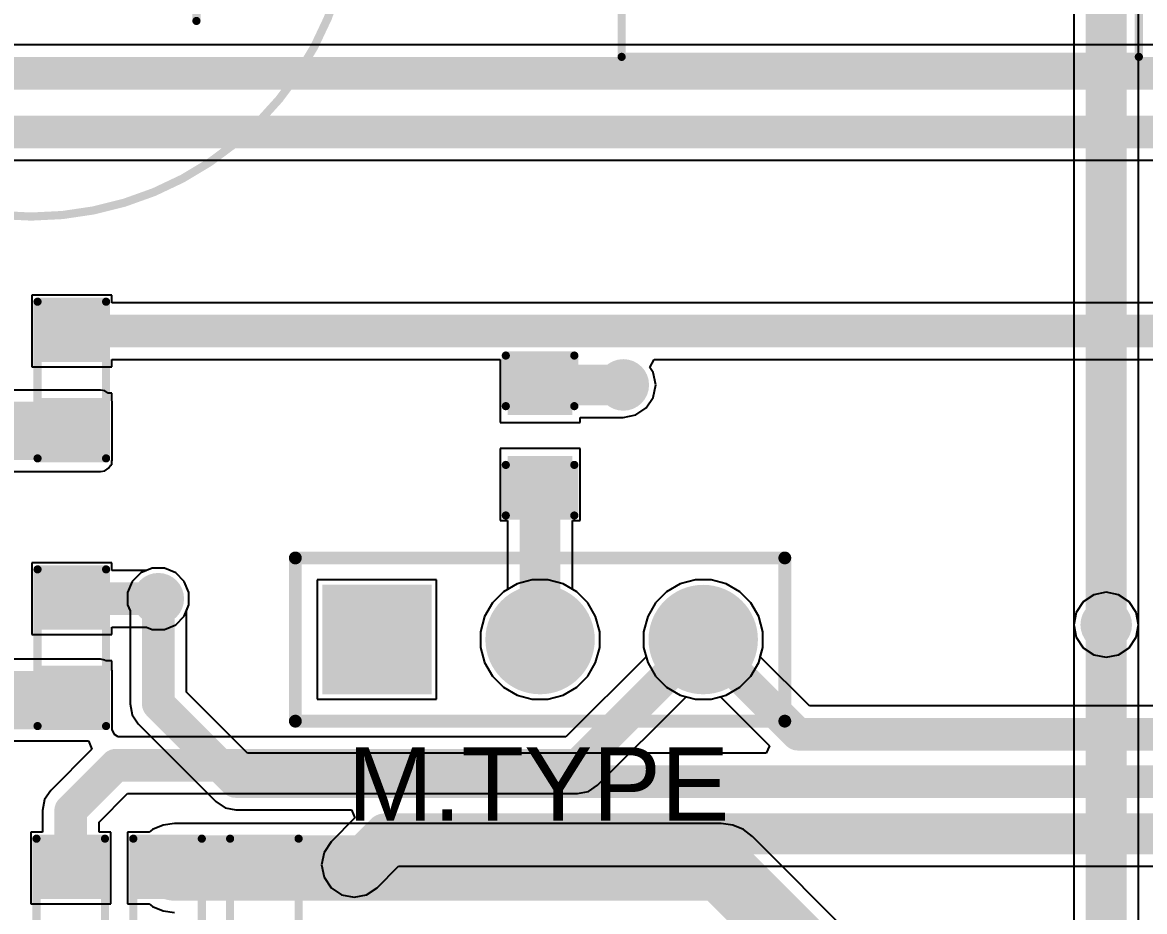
# Model space of a CAD drawing. Header units: millimetres. Extents: x -0.16 to 4.85, y -0.01 to 3.83.
# Drawn here: x 2.416 to 3.103, y 2.021 to 2.566 of the extents above; entities that cross this region are included whole.
import ezdxf

# ---------------------------------------------------------------- set-up
doc = ezdxf.new("R2010")
doc.units = ezdxf.units.MM
doc.header["$MEASUREMENT"] = 0
for name, color, linetype in [('BottomLayer', 5, 'Continuous'), ('BottomSolder', 6, 'Continuous'), ('MultiLayer', 9, 'Continuous'), ('PadHoleLayer', 156, 'Continuous'), ('TopLayer', 1, 'Continuous'), ('TopOverlay', 2, 'Continuous'), ('TopPaste', 8, 'Continuous'), ('TopSolder', 216, 'Continuous'), ('ViaHoleLayer', 16, 'Continuous')]:
    doc.layers.add(name, color=color, linetype=linetype)
doc.styles.add('Arial', font='', dxfattribs={"height": 0.2})
doc.styles.get('Arial').set_extended_font_data('Arial')

# ---------------------------------------------------------------- blocks, each defined once
blk = doc.blocks.new('GR1V471M1013_19')
at = {"layer": 'BottomLayer'}
h = blk.add_hatch(color=5, dxfattribs=at)
edge = h.paths.add_edge_path()
edge.add_arc((-0.09843, 0), 0.03937, 0, 360)
h = blk.add_hatch(color=5, dxfattribs=at)
edge = h.paths.add_edge_path()
edge.add_arc((0.09843, 0), 0.03937, 0, 360)
at = {"layer": 'BottomSolder'}
h = blk.add_hatch(color=6, dxfattribs=at)
edge = h.paths.add_edge_path()
edge.add_arc((-0.09843, 0), 0.04337, 0, 360)
h = blk.add_hatch(color=6, dxfattribs=at)
edge = h.paths.add_edge_path()
edge.add_arc((0.09843, 0), 0.04337, 0, 360)
at = {"layer": 'MultiLayer'}
h = blk.add_hatch(color=9, dxfattribs=at)
edge = h.paths.add_edge_path()
edge.add_arc((-0.09843, 0), 0.03937, 0, 360)
h = blk.add_hatch(color=9, dxfattribs=at)
edge = h.paths.add_edge_path()
edge.add_arc((0.09843, 0), 0.03937, 0, 360)
at = {"layer": 'PadHoleLayer'}
h = blk.add_hatch(color=156, dxfattribs=at)
edge = h.paths.add_edge_path()
edge.add_arc((-0.09843, 0), 0.01969, 0, 360)
h = blk.add_hatch(color=156, dxfattribs=at)
edge = h.paths.add_edge_path()
edge.add_arc((0.09843, 0), 0.01969, 0, 360)
at = {"layer": 'TopLayer'}
h = blk.add_hatch(color=1, dxfattribs=at)
edge = h.paths.add_edge_path()
edge.add_arc((-0.09843, 0), 0.03937, 0, 360)
h = blk.add_hatch(color=1, dxfattribs=at)
edge = h.paths.add_edge_path()
edge.add_arc((0.09843, 0), 0.03937, 0, 360)
at = {"layer": 'TopSolder'}
h = blk.add_hatch(color=216, dxfattribs=at)
edge = h.paths.add_edge_path()
edge.add_arc((-0.09843, 0), 0.04337, 0, 360)
h = blk.add_hatch(color=216, dxfattribs=at)
edge = h.paths.add_edge_path()
edge.add_arc((0.09843, 0), 0.04337, 0, 360)
at = {"layer": 'TopOverlay'}
for points, const_width in [([(0.19685, 0, 1), (-0.19685, 0, 1)], 0.005), ([(-0.10263, 0.07699, 1), (-0.10013, 0.07699, 1)], 0.0025), ([(-0.11663, 0.06299, 1), (-0.11413, 0.06299, 1)], 0.0025), ([(-0.08863, 0.06299, 1), (-0.08613, 0.06299, 1)], 0.0025), ([(-0.10263, 0.04899, 1), (-0.10013, 0.04899, 1)], 0.0025), ([(-0.1981, 0, 1), (-0.1956, 0, 1)], 0.0025), ([(0.1956, 0, 1), (0.1981, 0, 1)], 0.0025)]:
    blk.add_lwpolyline(points, format="xyb", close=True, dxfattribs=dict(at, const_width=const_width))
at = {"layer": 'TopOverlay', "const_width": 0.005}
for points in [[(-0.10138, 0.07699), (-0.10138, 0.04899)], [(-0.08738, 0.06299), (-0.11538, 0.06299)]]:
    blk.add_lwpolyline(points, dxfattribs=at)
blk = doc.blocks.new('RES_0603_56')
at = {"layer": 'TopLayer'}
for points in [[(-0.015, 0.0175), (-0.015, -0.0175), (-0.045, -0.0175), (-0.045, 0.0175)], [(0.045, 0.0175), (0.045, -0.0175), (0.015, -0.0175), (0.015, 0.0175)]]:
    blk.add_hatch(color=1, dxfattribs=at).paths.add_polyline_path(points)
at = {"layer": 'TopPaste'}
for points in [[(-0.015, 0.0175), (-0.015, -0.0175), (-0.045, -0.0175), (-0.045, 0.0175)], [(0.045, 0.0175), (0.045, -0.0175), (0.015, -0.0175), (0.015, 0.0175)]]:
    blk.add_hatch(color=8, dxfattribs=at).paths.add_polyline_path(points)
at = {"layer": 'TopSolder'}
for points in [[(-0.011, 0.0215), (-0.011, -0.0215), (-0.049, -0.0215), (-0.049, 0.0215)], [(0.049, 0.0215), (0.049, -0.0215), (0.011, -0.0215), (0.011, 0.0215)]]:
    blk.add_hatch(color=216, dxfattribs=at).paths.add_polyline_path(points)
at = {"layer": 'TopOverlay', "const_width": 0.005}
for points in [[(-0.048, 0.021), (-0.048, -0.021)], [(-0.048, 0.021), (0.048, 0.021)], [(0.048, 0.021), (0.048, -0.021)], [(-0.048, -0.021), (0.048, -0.021)]]:
    blk.add_lwpolyline(points, dxfattribs=at)
at = {"layer": 'TopOverlay', "const_width": 0.0025}
for points in [[(-0.04925, 0.021, 1), (-0.04675, 0.021, 1)], [(-0.04925, 0.021, 1), (-0.04675, 0.021, 1)], [(0.04675, 0.021, 1), (0.04925, 0.021, 1)], [(0.04675, 0.021, 1), (0.04925, 0.021, 1)], [(-0.04925, -0.021, 1), (-0.04675, -0.021, 1)], [(-0.04925, -0.021, 1), (-0.04675, -0.021, 1)], [(0.04675, -0.021, 1), (0.04925, -0.021, 1)], [(0.04675, -0.021, 1), (0.04925, -0.021, 1)]]:
    blk.add_lwpolyline(points, format="xyb", close=True, dxfattribs=at)
blk = doc.blocks.new('RES_0603_57')
at = {"layer": 'TopLayer'}
for points in [[(-0.015, 0.0175), (-0.015, -0.0175), (-0.045, -0.0175), (-0.045, 0.0175)], [(0.045, 0.0175), (0.045, -0.0175), (0.015, -0.0175), (0.015, 0.0175)]]:
    blk.add_hatch(color=1, dxfattribs=at).paths.add_polyline_path(points)
at = {"layer": 'TopPaste'}
for points in [[(-0.015, 0.0175), (-0.015, -0.0175), (-0.045, -0.0175), (-0.045, 0.0175)], [(0.045, 0.0175), (0.045, -0.0175), (0.015, -0.0175), (0.015, 0.0175)]]:
    blk.add_hatch(color=8, dxfattribs=at).paths.add_polyline_path(points)
at = {"layer": 'TopSolder'}
for points in [[(-0.011, 0.0215), (-0.011, -0.0215), (-0.049, -0.0215), (-0.049, 0.0215)], [(0.049, 0.0215), (0.049, -0.0215), (0.011, -0.0215), (0.011, 0.0215)]]:
    blk.add_hatch(color=216, dxfattribs=at).paths.add_polyline_path(points)
at = {"layer": 'TopOverlay', "const_width": 0.005}
for points in [[(-0.048, 0.021), (-0.048, -0.021)], [(-0.048, 0.021), (0.048, 0.021)], [(0.048, 0.021), (0.048, -0.021)], [(-0.048, -0.021), (0.048, -0.021)]]:
    blk.add_lwpolyline(points, dxfattribs=at)
at = {"layer": 'TopOverlay', "const_width": 0.0025}
for points in [[(-0.04925, 0.021, 1), (-0.04675, 0.021, 1)], [(-0.04925, 0.021, 1), (-0.04675, 0.021, 1)], [(0.04675, 0.021, 1), (0.04925, 0.021, 1)], [(0.04675, 0.021, 1), (0.04925, 0.021, 1)], [(-0.04925, -0.021, 1), (-0.04675, -0.021, 1)], [(-0.04925, -0.021, 1), (-0.04675, -0.021, 1)], [(0.04675, -0.021, 1), (0.04925, -0.021, 1)], [(0.04675, -0.021, 1), (0.04925, -0.021, 1)]]:
    blk.add_lwpolyline(points, format="xyb", close=True, dxfattribs=at)
blk = doc.blocks.new('RES_0603_58')
at = {"layer": 'TopLayer'}
for points in [[(-0.015, 0.0175), (-0.015, -0.0175), (-0.045, -0.0175), (-0.045, 0.0175)], [(0.045, 0.0175), (0.045, -0.0175), (0.015, -0.0175), (0.015, 0.0175)]]:
    blk.add_hatch(color=1, dxfattribs=at).paths.add_polyline_path(points)
at = {"layer": 'TopPaste'}
for points in [[(-0.015, 0.0175), (-0.015, -0.0175), (-0.045, -0.0175), (-0.045, 0.0175)], [(0.045, 0.0175), (0.045, -0.0175), (0.015, -0.0175), (0.015, 0.0175)]]:
    blk.add_hatch(color=8, dxfattribs=at).paths.add_polyline_path(points)
at = {"layer": 'TopSolder'}
for points in [[(-0.011, 0.0215), (-0.011, -0.0215), (-0.049, -0.0215), (-0.049, 0.0215)], [(0.049, 0.0215), (0.049, -0.0215), (0.011, -0.0215), (0.011, 0.0215)]]:
    blk.add_hatch(color=216, dxfattribs=at).paths.add_polyline_path(points)
at = {"layer": 'TopOverlay', "const_width": 0.005}
for points in [[(-0.048, 0.021), (-0.048, -0.021)], [(-0.048, 0.021), (0.048, 0.021)], [(0.048, 0.021), (0.048, -0.021)], [(-0.048, -0.021), (0.048, -0.021)]]:
    blk.add_lwpolyline(points, dxfattribs=at)
at = {"layer": 'TopOverlay', "const_width": 0.0025}
for points in [[(-0.04925, 0.021, 1), (-0.04675, 0.021, 1)], [(-0.04925, 0.021, 1), (-0.04675, 0.021, 1)], [(0.04675, 0.021, 1), (0.04925, 0.021, 1)], [(0.04675, 0.021, 1), (0.04925, 0.021, 1)], [(-0.04925, -0.021, 1), (-0.04675, -0.021, 1)], [(-0.04925, -0.021, 1), (-0.04675, -0.021, 1)], [(0.04675, -0.021, 1), (0.04925, -0.021, 1)], [(0.04675, -0.021, 1), (0.04925, -0.021, 1)]]:
    blk.add_lwpolyline(points, format="xyb", close=True, dxfattribs=at)
blk = doc.blocks.new('RES_0603_62')
at = {"layer": 'TopLayer'}
for points in [[(-0.015, 0.0175), (-0.015, -0.0175), (-0.045, -0.0175), (-0.045, 0.0175)], [(0.045, 0.0175), (0.045, -0.0175), (0.015, -0.0175), (0.015, 0.0175)]]:
    blk.add_hatch(color=1, dxfattribs=at).paths.add_polyline_path(points)
at = {"layer": 'TopPaste'}
for points in [[(-0.015, 0.0175), (-0.015, -0.0175), (-0.045, -0.0175), (-0.045, 0.0175)], [(0.045, 0.0175), (0.045, -0.0175), (0.015, -0.0175), (0.015, 0.0175)]]:
    blk.add_hatch(color=8, dxfattribs=at).paths.add_polyline_path(points)
at = {"layer": 'TopSolder'}
for points in [[(-0.011, 0.0215), (-0.011, -0.0215), (-0.049, -0.0215), (-0.049, 0.0215)], [(0.049, 0.0215), (0.049, -0.0215), (0.011, -0.0215), (0.011, 0.0215)]]:
    blk.add_hatch(color=216, dxfattribs=at).paths.add_polyline_path(points)
at = {"layer": 'TopOverlay', "const_width": 0.005}
for points in [[(-0.048, 0.021), (-0.048, -0.021)], [(-0.048, 0.021), (0.048, 0.021)], [(0.048, 0.021), (0.048, -0.021)], [(-0.048, -0.021), (0.048, -0.021)]]:
    blk.add_lwpolyline(points, dxfattribs=at)
at = {"layer": 'TopOverlay', "const_width": 0.0025}
for points in [[(-0.04925, 0.021, 1), (-0.04675, 0.021, 1)], [(-0.04925, 0.021, 1), (-0.04675, 0.021, 1)], [(0.04675, 0.021, 1), (0.04925, 0.021, 1)], [(0.04675, 0.021, 1), (0.04925, 0.021, 1)], [(-0.04925, -0.021, 1), (-0.04675, -0.021, 1)], [(-0.04925, -0.021, 1), (-0.04675, -0.021, 1)], [(0.04675, -0.021, 1), (0.04925, -0.021, 1)], [(0.04675, -0.021, 1), (0.04925, -0.021, 1)]]:
    blk.add_lwpolyline(points, format="xyb", close=True, dxfattribs=at)
blk = doc.blocks.new('RES_0603_66')
at = {"layer": 'TopLayer'}
for points in [[(-0.015, 0.0175), (-0.015, -0.0175), (-0.045, -0.0175), (-0.045, 0.0175)], [(0.045, 0.0175), (0.045, -0.0175), (0.015, -0.0175), (0.015, 0.0175)]]:
    blk.add_hatch(color=1, dxfattribs=at).paths.add_polyline_path(points)
at = {"layer": 'TopPaste'}
for points in [[(-0.015, 0.0175), (-0.015, -0.0175), (-0.045, -0.0175), (-0.045, 0.0175)], [(0.045, 0.0175), (0.045, -0.0175), (0.015, -0.0175), (0.015, 0.0175)]]:
    blk.add_hatch(color=8, dxfattribs=at).paths.add_polyline_path(points)
at = {"layer": 'TopSolder'}
for points in [[(-0.011, 0.0215), (-0.011, -0.0215), (-0.049, -0.0215), (-0.049, 0.0215)], [(0.049, 0.0215), (0.049, -0.0215), (0.011, -0.0215), (0.011, 0.0215)]]:
    blk.add_hatch(color=216, dxfattribs=at).paths.add_polyline_path(points)
at = {"layer": 'TopOverlay', "const_width": 0.005}
for points in [[(-0.048, 0.021), (-0.048, -0.021)], [(-0.048, 0.021), (0.048, 0.021)], [(0.048, 0.021), (0.048, -0.021)], [(-0.048, -0.021), (0.048, -0.021)]]:
    blk.add_lwpolyline(points, dxfattribs=at)
at = {"layer": 'TopOverlay', "const_width": 0.0025}
for points in [[(-0.04925, 0.021, 1), (-0.04675, 0.021, 1)], [(-0.04925, 0.021, 1), (-0.04675, 0.021, 1)], [(0.04675, 0.021, 1), (0.04925, 0.021, 1)], [(0.04675, 0.021, 1), (0.04925, 0.021, 1)], [(-0.04925, -0.021, 1), (-0.04675, -0.021, 1)], [(-0.04925, -0.021, 1), (-0.04675, -0.021, 1)], [(0.04675, -0.021, 1), (0.04925, -0.021, 1)], [(0.04675, -0.021, 1), (0.04925, -0.021, 1)]]:
    blk.add_lwpolyline(points, format="xyb", close=True, dxfattribs=at)
blk = doc.blocks.new('HDR1X3__93')
at = {"layer": 'BottomLayer'}
blk.add_hatch(color=5, dxfattribs=at).paths.add_polyline_path([(-0.02953, 0.02953), (0.02953, 0.02953), (0.02953, -0.02953), (-0.02953, -0.02953)])
h = blk.add_hatch(color=5, dxfattribs=at)
edge = h.paths.add_edge_path()
edge.add_arc((0.1, 0), 0.02953, 0, 360)
h = blk.add_hatch(color=5, dxfattribs=at)
edge = h.paths.add_edge_path()
edge.add_arc((0.2, 0), 0.02953, 0, 360)
at = {"layer": 'BottomSolder'}
blk.add_hatch(color=6, dxfattribs=at).paths.add_polyline_path([(-0.03353, 0.03353), (0.03353, 0.03353), (0.03353, -0.03353), (-0.03353, -0.03353)])
h = blk.add_hatch(color=6, dxfattribs=at)
edge = h.paths.add_edge_path()
edge.add_arc((0.1, 0), 0.03353, 0, 360)
h = blk.add_hatch(color=6, dxfattribs=at)
edge = h.paths.add_edge_path()
edge.add_arc((0.2, 0), 0.03353, 0, 360)
at = {"layer": 'MultiLayer'}
blk.add_hatch(color=9, dxfattribs=at).paths.add_polyline_path([(-0.02953, 0.02953), (0.02953, 0.02953), (0.02953, -0.02953), (-0.02953, -0.02953)])
h = blk.add_hatch(color=9, dxfattribs=at)
edge = h.paths.add_edge_path()
edge.add_arc((0.1, 0), 0.02953, 0, 360)
h = blk.add_hatch(color=9, dxfattribs=at)
edge = h.paths.add_edge_path()
edge.add_arc((0.2, 0), 0.02953, 0, 360)
at = {"layer": 'PadHoleLayer'}
h = blk.add_hatch(color=156, dxfattribs=at)
edge = h.paths.add_edge_path()
edge.add_arc((0, 0), 0.01772, 0, 360)
h = blk.add_hatch(color=156, dxfattribs=at)
edge = h.paths.add_edge_path()
edge.add_arc((0.1, 0), 0.01772, 0, 360)
h = blk.add_hatch(color=156, dxfattribs=at)
edge = h.paths.add_edge_path()
edge.add_arc((0.2, 0), 0.01772, 0, 360)
at = {"layer": 'TopLayer'}
blk.add_hatch(color=1, dxfattribs=at).paths.add_polyline_path([(-0.02953, 0.02953), (0.02953, 0.02953), (0.02953, -0.02953), (-0.02953, -0.02953)])
h = blk.add_hatch(color=1, dxfattribs=at)
edge = h.paths.add_edge_path()
edge.add_arc((0.1, 0), 0.02953, 0, 360)
h = blk.add_hatch(color=1, dxfattribs=at)
edge = h.paths.add_edge_path()
edge.add_arc((0.2, 0), 0.02953, 0, 360)
at = {"layer": 'TopSolder'}
blk.add_hatch(color=216, dxfattribs=at).paths.add_polyline_path([(-0.03353, 0.03353), (0.03353, 0.03353), (0.03353, -0.03353), (-0.03353, -0.03353)])
h = blk.add_hatch(color=216, dxfattribs=at)
edge = h.paths.add_edge_path()
edge.add_arc((0.1, 0), 0.03353, 0, 360)
h = blk.add_hatch(color=216, dxfattribs=at)
edge = h.paths.add_edge_path()
edge.add_arc((0.2, 0), 0.03353, 0, 360)
at = {"layer": 'TopOverlay', "const_width": 0.00787}
for points in [[(-0.05, -0.05), (-0.05, 0.05)], [(-0.05, 0.05), (0.25, 0.05)], [(0.25, -0.05), (0.25, 0.05)], [(-0.05, -0.05), (0.25, -0.05)]]:
    blk.add_lwpolyline(points, dxfattribs=at)
at = {"layer": 'TopOverlay', "const_width": 0.00394}
for points in [[(-0.05197, 0.05, 1), (-0.04803, 0.05, 1)], [(-0.05197, 0.05, 1), (-0.04803, 0.05, 1)], [(0.24803, 0.05, 1), (0.25197, 0.05, 1)], [(0.24803, 0.05, 1), (0.25197, 0.05, 1)], [(-0.05197, -0.05, 1), (-0.04803, -0.05, 1)], [(-0.05197, -0.05, 1), (-0.04803, -0.05, 1)], [(0.24803, -0.05, 1), (0.25197, -0.05, 1)], [(0.24803, -0.05, 1), (0.25197, -0.05, 1)]]:
    blk.add_lwpolyline(points, format="xyb", close=True, dxfattribs=at)
blk = doc.blocks.new('CAP_0603_127')
at = {"layer": 'TopLayer'}
for points in [[(-0.015, 0.0175), (-0.015, -0.0175), (-0.045, -0.0175), (-0.045, 0.0175)], [(0.045, 0.0175), (0.045, -0.0175), (0.015, -0.0175), (0.015, 0.0175)]]:
    blk.add_hatch(color=1, dxfattribs=at).paths.add_polyline_path(points)
at = {"layer": 'TopPaste'}
for points in [[(-0.015, 0.0175), (-0.015, -0.0175), (-0.045, -0.0175), (-0.045, 0.0175)], [(0.045, 0.0175), (0.045, -0.0175), (0.015, -0.0175), (0.015, 0.0175)]]:
    blk.add_hatch(color=8, dxfattribs=at).paths.add_polyline_path(points)
at = {"layer": 'TopSolder'}
for points in [[(-0.01264, 0.01986), (-0.01264, -0.01986), (-0.04736, -0.01986), (-0.04736, 0.01986)], [(0.04736, 0.01986), (0.04736, -0.01986), (0.01264, -0.01986), (0.01264, 0.01986)]]:
    blk.add_hatch(color=216, dxfattribs=at).paths.add_polyline_path(points)
at = {"layer": 'TopOverlay', "const_width": 0.005}
for points in [[(-0.049, -0.021), (-0.049, 0.021)], [(-0.018, 0.021), (-0.049, 0.021)], [(0.049, 0.021), (0.018, 0.021)], [(0.049, -0.021), (0.049, 0.021)], [(-0.018, -0.021), (-0.049, -0.021)], [(0.049, -0.021), (0.018, -0.021)]]:
    blk.add_lwpolyline(points, dxfattribs=at)
at = {"layer": 'TopOverlay', "const_width": 0.0025}
for points in [[(-0.05025, 0.021, 1), (-0.04775, 0.021, 1)], [(-0.05025, 0.021, 1), (-0.04775, 0.021, 1)], [(-0.01925, 0.021, 1), (-0.01675, 0.021, 1)], [(0.01675, 0.021, 1), (0.01925, 0.021, 1)], [(0.04775, 0.021, 1), (0.05025, 0.021, 1)], [(0.04775, 0.021, 1), (0.05025, 0.021, 1)], [(-0.05025, -0.021, 1), (-0.04775, -0.021, 1)], [(-0.05025, -0.021, 1), (-0.04775, -0.021, 1)], [(-0.01925, -0.021, 1), (-0.01675, -0.021, 1)], [(0.01675, -0.021, 1), (0.01925, -0.021, 1)], [(0.04775, -0.021, 1), (0.05025, -0.021, 1)], [(0.04775, -0.021, 1), (0.05025, -0.021, 1)]]:
    blk.add_lwpolyline(points, format="xyb", close=True, dxfattribs=at)

msp = doc.modelspace()

# ---------------------------------------------------------------- hatches: boundary and pattern name
at = {"layer": 'BottomLayer'}
h = msp.add_hatch(color=5, dxfattribs=at)
edge = h.paths.add_edge_path()
edge.add_arc((2.784, 2.344), 0.01181, 0, 360)
h = msp.add_hatch(color=5, dxfattribs=at)
edge = h.paths.add_edge_path()
edge.add_arc((2.499, 2.213), 0.01181, 0, 360)
h = msp.add_hatch(color=5, dxfattribs=at)
edge = h.paths.add_edge_path()
edge.add_arc((3.08, 2.19706), 0.01181, 0, 360)
h = msp.add_hatch(color=5, dxfattribs=at)
edge = h.paths.add_edge_path()
edge.add_arc((2.619, 2.05), 0.01181, 0, 360)
at = {"layer": 'BottomSolder'}
h = msp.add_hatch(color=6, dxfattribs=at)
edge = h.paths.add_edge_path()
edge.add_arc((2.784, 2.344), 0.01581, 0, 360)
h = msp.add_hatch(color=6, dxfattribs=at)
edge = h.paths.add_edge_path()
edge.add_arc((2.499, 2.213), 0.01581, 0, 360)
h = msp.add_hatch(color=6, dxfattribs=at)
edge = h.paths.add_edge_path()
edge.add_arc((3.08, 2.19706), 0.01581, 0, 360)
h = msp.add_hatch(color=6, dxfattribs=at)
edge = h.paths.add_edge_path()
edge.add_arc((2.619, 2.05), 0.01581, 0, 360)
at = {"layer": 'TopLayer'}
h = msp.add_hatch(color=1, dxfattribs=at)
edge = h.paths.add_edge_path()
edge.add_arc((2.784, 2.344), 0.01181, 0, 360)
for points in [[(2.28826, 2.298), (2.4635, 2.298), (2.4635, 2.33374), (2.28826, 2.33374)], [(2.28826, 2.133), (2.4635, 2.133), (2.4635, 2.16874), (2.28826, 2.16874)], [(2.4955, 2.033), (2.5895, 2.033), (2.5895, 2.063), (2.4955, 2.063)]]:
    msp.add_hatch(color=1, dxfattribs=at).paths.add_polyline_path(points)
h = msp.add_hatch(color=1, dxfattribs=at)
edge = h.paths.add_edge_path()
edge.add_arc((2.499, 2.213), 0.01181, 0, 360)
h = msp.add_hatch(color=1, dxfattribs=at)
edge = h.paths.add_edge_path()
edge.add_arc((3.08, 2.19706), 0.01181, 0, 360)
h = msp.add_hatch(color=1, dxfattribs=at)
edge = h.paths.add_edge_path()
edge.add_arc((2.619, 2.05), 0.01181, 0, 360)
at = {"layer": 'TopSolder'}
h = msp.add_hatch(color=216, dxfattribs=at)
edge = h.paths.add_edge_path()
edge.add_arc((2.784, 2.344), 0.01581, 0, 360)
h = msp.add_hatch(color=216, dxfattribs=at)
edge = h.paths.add_edge_path()
edge.add_arc((2.499, 2.213), 0.01581, 0, 360)
h = msp.add_hatch(color=216, dxfattribs=at)
edge = h.paths.add_edge_path()
edge.add_arc((3.08, 2.19706), 0.01581, 0, 360)
h = msp.add_hatch(color=216, dxfattribs=at)
edge = h.paths.add_edge_path()
edge.add_arc((2.619, 2.05), 0.01581, 0, 360)
at = {"layer": 'ViaHoleLayer'}
h = msp.add_hatch(color=16, dxfattribs=at)
edge = h.paths.add_edge_path()
edge.add_arc((2.784, 2.344), 0.00591, 0, 360)
h = msp.add_hatch(color=16, dxfattribs=at)
edge = h.paths.add_edge_path()
edge.add_arc((2.499, 2.213), 0.00591, 0, 360)
h = msp.add_hatch(color=16, dxfattribs=at)
edge = h.paths.add_edge_path()
edge.add_arc((3.08, 2.19706), 0.00591, 0, 360)
h = msp.add_hatch(color=16, dxfattribs=at)
edge = h.paths.add_edge_path()
edge.add_arc((2.619, 2.05), 0.00591, 0, 360)

# ---------------------------------------------------------------- linework, layer by layer
at = {"layer": 'BottomLayer'}
for p, q in [((3.09988, 2.19706), (3.09988, 3)), ((3.06012, 2.99176), (3.06012, 2.19706)), ((2.48834, 2.22895), (2.48305, 2.22366)), ((2.49526, 2.23181), (2.48834, 2.22895)), ((2.50274, 2.23181), (2.49526, 2.23181)), ((2.50966, 2.22895), (2.50274, 2.23181)), ((2.51495, 2.22366), (2.50966, 2.22895)), ((2.48305, 2.22366), (2.48019, 2.21674)), ((2.51781, 2.21674), (2.51495, 2.22366)), ((2.66953, 2.22453), (2.59647, 2.22453)), ((2.59647, 2.22453), (2.59647, 2.15147)), ((2.66953, 2.15147), (2.66953, 2.22453)), ((2.7189, 2.22204), (2.71057, 2.21723)), ((2.72819, 2.22453), (2.7189, 2.22204)), ((2.73781, 2.22453), (2.72819, 2.22453)), ((2.7471, 2.22204), (2.73781, 2.22453)), ((2.75543, 2.21723), (2.7471, 2.22204)), ((2.8189, 2.22204), (2.81057, 2.21723)), ((2.82819, 2.22453), (2.8189, 2.22204)), ((2.83781, 2.22453), (2.82819, 2.22453)), ((2.8471, 2.22204), (2.83781, 2.22453)), ((2.85543, 2.21723), (2.8471, 2.22204)), ((2.48019, 2.21674), (2.48019, 2.20926)), ((2.51781, 2.20926), (2.51781, 2.21674)), ((2.71057, 2.21723), (2.70377, 2.21043)), ((2.76223, 2.21043), (2.75543, 2.21723)), ((2.81057, 2.21723), (2.80377, 2.21043)), ((2.86223, 2.21043), (2.85543, 2.21723)), ((2.48019, 2.20926), (2.48167, 2.20569)), ((2.51633, 2.20569), (2.51781, 2.20926)), ((2.70377, 2.21043), (2.69896, 2.2021)), ((2.76704, 2.2021), (2.76223, 2.21043)), ((2.80377, 2.21043), (2.79896, 2.2021)), ((2.86704, 2.2021), (2.86223, 2.21043)), ((2.48167, 2.20569), (2.48167, 2.14855)), ((2.51633, 2.15573), (2.51633, 2.20569)), ((2.69896, 2.2021), (2.69647, 2.19281)), ((2.76953, 2.19281), (2.76704, 2.2021)), ((2.79896, 2.2021), (2.79647, 2.19281)), ((2.86953, 2.19281), (2.86704, 2.2021)), ((3.06012, 2.19706), (3.06163, 2.18946)), ((3.09837, 2.18946), (3.09988, 2.19706)), ((2.69647, 2.19281), (2.69647, 2.18319)), ((2.76953, 2.18319), (2.76953, 2.19281)), ((2.79647, 2.19281), (2.79647, 2.18319)), ((2.86953, 2.18319), (2.86953, 2.19281)), ((3.06163, 2.18946), (3.06594, 2.183)), ((3.09406, 2.183), (3.09837, 2.18946)), ((2.69647, 2.18319), (2.69896, 2.1739)), ((2.76704, 2.1739), (2.76953, 2.18319)), ((2.79647, 2.18319), (2.79896, 2.1739)), ((2.868, 2.17751), (2.86953, 2.18319)), ((3.06594, 2.183), (3.07239, 2.17869)), ((3.08761, 2.17869), (3.09406, 2.183)), ((2.69896, 2.1739), (2.70377, 2.16557)), ((2.76223, 2.16557), (2.76704, 2.1739)), ((2.79896, 2.1739), (2.80377, 2.16557)), ((2.89818, 2.14733), (2.868, 2.17751)), ((3.07239, 2.17869), (3.08, 2.17718)), ((3.08, 2.17718), (3.08761, 2.17869)), ((2.70377, 2.16557), (2.71057, 2.15877)), ((2.75543, 2.15877), (2.76223, 2.16557)), ((2.80377, 2.16557), (2.81057, 2.15877)), ((2.55373, 2.11833), (2.51633, 2.15573)), ((2.71057, 2.15877), (2.7189, 2.15396)), ((2.7189, 2.15396), (2.72819, 2.15147)), ((2.73781, 2.15147), (2.7471, 2.15396)), ((2.7471, 2.15396), (2.75543, 2.15877)), ((2.81057, 2.15877), (2.8189, 2.15396)), ((2.8189, 2.15396), (2.82819, 2.15147)), ((2.83781, 2.15147), (2.84349, 2.153)), ((2.84349, 2.153), (2.87353, 2.12295)), ((2.48167, 2.14855), (2.48299, 2.14191)), ((2.59647, 2.15147), (2.66953, 2.15147)), ((2.72819, 2.15147), (2.73781, 2.15147)), ((2.82819, 2.15147), (2.83781, 2.15147)), ((3.72569, 2.14733), (2.89818, 2.14733)), ((2.48299, 2.14191), (2.48674, 2.13629)), ((2.48674, 2.13629), (2.53429, 2.08874)), ((2.87162, 2.11833), (2.55373, 2.11833)), ((2.87353, 2.12295), (2.87162, 2.11833)), ((2.53429, 2.08874), (2.53991, 2.08499)), ((2.53991, 2.08499), (2.54655, 2.08367)), ((2.54655, 2.08367), (2.61748, 2.08367)), ((2.61955, 2.07867), (2.60494, 2.06406)), ((2.61748, 2.08367), (2.61955, 2.07867)), ((2.60494, 2.06406), (2.60063, 2.05761)), ((2.60063, 2.05761), (2.59912, 2.05)), ((2.59912, 2.05), (2.60063, 2.04239)), ((2.63306, 2.03594), (2.64624, 2.04912)), ((2.64624, 2.04912), (3.1525, 2.04912)), ((2.60063, 2.04239), (2.60494, 2.03594)), ((2.60494, 2.03594), (2.61139, 2.03163)), ((2.62661, 2.03163), (2.63306, 2.03594)), ((2.61139, 2.03163), (2.619, 2.03012)), ((2.619, 2.03012), (2.62661, 2.03163))]:
    msp.add_line(p, q, dxfattribs=at)
for points, const_width in [([(3.08, 2.19706), (3.08, 3)], 0.025), ([(2.499, 2.14855), (2.499, 2.213)], 0.02), ([(2.833, 2.188), (2.891, 2.13)], 0.02), ([(2.499, 2.14855), (2.54655, 2.101)], 0.02), ([(2.891, 2.13), (3.733, 2.13)], 0.02), ([(2.54655, 2.101), (3.703, 2.101)], 0.02), ([(2.619, 2.05), (2.638, 2.069)], 0.025), ([(2.638, 2.069), (3.433, 2.069)], 0.025)]:
    msp.add_lwpolyline(points, dxfattribs=dict(at, const_width=const_width))
for points, const_width in [([(2.494, 2.213, 1), (2.504, 2.213, 1)], 0.01), ([(3.07375, 2.19706, 1), (3.08625, 2.19706, 1)], 0.0125), ([(2.828, 2.188, 1), (2.838, 2.188, 1)], 0.01), ([(2.494, 2.14855, 1), (2.504, 2.14855, 1)], 0.01), ([(2.494, 2.14855, 1), (2.504, 2.14855, 1)], 0.01), ([(2.886, 2.13, 1), (2.896, 2.13, 1)], 0.01), ([(2.886, 2.13, 1), (2.896, 2.13, 1)], 0.01), ([(2.54155, 2.101, 1), (2.55155, 2.101, 1)], 0.01), ([(2.54155, 2.101, 1), (2.55155, 2.101, 1)], 0.01), ([(2.63175, 2.069, 1), (2.64425, 2.069, 1)], 0.0125), ([(2.63175, 2.069, 1), (2.64425, 2.069, 1)], 0.0125), ([(2.61275, 2.05, 1), (2.62525, 2.05, 1)], 0.0125)]:
    msp.add_lwpolyline(points, format="xyb", close=True, dxfattribs=dict(at, const_width=const_width))
at = {"layer": 'TopLayer'}
for p, q in [((3.325, 2.55233), (1.73731, 2.55233)), ((1.55831, 2.48167), (3.29582, 2.48167)), ((2.4705, 2.399), (2.4215, 2.399)), ((2.4215, 2.399), (2.4215, 2.355)), ((2.4705, 2.39433), (2.4705, 2.399)), ((3.375, 2.39433), (2.4705, 2.39433)), ((2.4705, 2.355), (2.4705, 2.35967)), ((2.4705, 2.35967), (2.7085, 2.35967)), ((2.7085, 2.35967), (2.7085, 2.321)), ((2.80032, 2.35467), (2.803, 2.35967)), ((2.803, 2.35967), (3.36782, 2.35967)), ((2.4215, 2.355), (2.4705, 2.355)), ((2.80237, 2.35161), (2.80032, 2.35467)), ((2.80388, 2.344), (2.80237, 2.35161)), ((2.4635, 2.34088), (2.28826, 2.34088)), ((2.46623, 2.34033), (2.4635, 2.34088)), ((2.46823, 2.339), (2.46623, 2.34033)), ((2.4705, 2.339), (2.46823, 2.339)), ((2.4705, 2.33443), (2.4705, 2.339)), ((2.80237, 2.33639), (2.80388, 2.344)), ((2.47064, 2.33374), (2.4705, 2.33443)), ((2.47064, 2.298), (2.47064, 2.33374)), ((2.79806, 2.32994), (2.80237, 2.33639)), ((2.784, 2.32412), (2.79161, 2.32563)), ((2.79161, 2.32563), (2.79806, 2.32994)), ((2.7085, 2.321), (2.7575, 2.321)), ((2.7575, 2.321), (2.7575, 2.32412)), ((2.7575, 2.32412), (2.784, 2.32412)), ((2.7575, 2.305), (2.7085, 2.305)), ((2.7085, 2.305), (2.7085, 2.261)), ((2.7575, 2.261), (2.7575, 2.305)), ((2.4705, 2.29731), (2.47064, 2.298)), ((2.4705, 2.295), (2.4705, 2.29731)), ((2.28826, 2.29086), (2.4635, 2.29086)), ((2.4635, 2.29086), (2.46623, 2.29141)), ((2.46623, 2.29141), (2.46855, 2.29295)), ((2.46855, 2.29295), (2.46991, 2.295)), ((2.46991, 2.295), (2.4705, 2.295)), ((2.7085, 2.261), (2.71312, 2.261)), ((2.71312, 2.261), (2.71312, 2.2187)), ((2.75288, 2.2187), (2.75288, 2.261)), ((2.75288, 2.261), (2.7575, 2.261)), ((2.4705, 2.235), (2.4215, 2.235)), ((2.4215, 2.235), (2.4215, 2.191)), ((2.4705, 2.23033), (2.4705, 2.235)), ((2.49169, 2.23033), (2.4705, 2.23033)), ((2.49526, 2.23181), (2.49169, 2.23033)), ((2.50274, 2.23181), (2.49526, 2.23181)), ((2.50966, 2.22895), (2.50274, 2.23181)), ((2.51495, 2.22366), (2.50966, 2.22895)), ((2.51781, 2.21674), (2.51495, 2.22366)), ((2.66953, 2.22453), (2.59647, 2.22453)), ((2.59647, 2.22453), (2.59647, 2.15147)), ((2.66953, 2.15147), (2.66953, 2.22453)), ((2.8189, 2.22204), (2.81057, 2.21723)), ((2.82819, 2.22453), (2.8189, 2.22204)), ((2.83781, 2.22453), (2.82819, 2.22453)), ((2.8471, 2.22204), (2.83781, 2.22453)), ((2.85543, 2.21723), (2.8471, 2.22204)), ((2.51781, 2.20926), (2.51781, 2.21674)), ((2.71057, 2.21723), (2.70377, 2.21043)), ((2.71312, 2.2187), (2.71057, 2.21723)), ((2.75543, 2.21723), (2.75288, 2.2187)), ((2.76223, 2.21043), (2.75543, 2.21723)), ((2.81057, 2.21723), (2.80377, 2.21043)), ((2.86223, 2.21043), (2.85543, 2.21723)), ((3.07239, 2.21543), (3.06594, 2.21112)), ((3.08, 2.21695), (3.07239, 2.21543)), ((3.08761, 2.21543), (3.08, 2.21695)), ((3.09406, 2.21112), (3.08761, 2.21543)), ((2.51495, 2.20234), (2.51781, 2.20926)), ((2.70377, 2.21043), (2.69896, 2.2021)), ((2.76704, 2.2021), (2.76223, 2.21043)), ((2.80377, 2.21043), (2.79896, 2.2021)), ((2.86704, 2.2021), (2.86223, 2.21043)), ((3.06594, 2.21112), (3.06163, 2.20467)), ((3.09837, 2.20467), (3.09406, 2.21112)), ((2.50966, 2.19705), (2.51495, 2.20234)), ((2.69896, 2.2021), (2.69647, 2.19281)), ((2.76953, 2.19281), (2.76704, 2.2021)), ((2.79896, 2.2021), (2.79647, 2.19281)), ((2.86953, 2.19281), (2.86704, 2.2021)), ((3.06163, 2.20467), (3.06012, 2.19706)), ((3.09988, 2.19706), (3.09837, 2.20467)), ((2.4705, 2.191), (2.4705, 2.19567)), ((2.4705, 2.19567), (2.49169, 2.19567)), ((2.49169, 2.19567), (2.49526, 2.19419)), ((2.49526, 2.19419), (2.50274, 2.19419)), ((2.50274, 2.19419), (2.50966, 2.19705)), ((3.06012, 2.19706), (3.06012, 1.981)), ((3.09988, 1.981), (3.09988, 2.19706)), ((2.4215, 2.191), (2.4705, 2.191)), ((2.69647, 2.19281), (2.69647, 2.18319)), ((2.76953, 2.18319), (2.76953, 2.19281)), ((2.79647, 2.19281), (2.79647, 2.18319)), ((2.86953, 2.18319), (2.86953, 2.19281)), ((2.69647, 2.18319), (2.69896, 2.1739)), ((2.76704, 2.1739), (2.76953, 2.18319)), ((2.79647, 2.18319), (2.798, 2.17751)), ((2.86704, 2.1739), (2.86953, 2.18319)), ((2.4635, 2.17588), (2.4105, 2.17588)), ((2.46623, 2.17533), (2.4635, 2.17588)), ((2.46673, 2.175), (2.46623, 2.17533)), ((2.4705, 2.175), (2.46673, 2.175)), ((2.4705, 2.16943), (2.4705, 2.175)), ((2.69896, 2.1739), (2.70377, 2.16557)), ((2.798, 2.17751), (2.74882, 2.12833)), ((2.76223, 2.16557), (2.76704, 2.1739)), ((2.86223, 2.16557), (2.86704, 2.1739)), ((2.47064, 2.16874), (2.4705, 2.16943)), ((2.47064, 2.133), (2.47064, 2.16874)), ((2.70377, 2.16557), (2.71057, 2.15877)), ((2.75543, 2.15877), (2.76223, 2.16557)), ((2.85543, 2.15877), (2.86223, 2.16557)), ((2.71057, 2.15877), (2.7189, 2.15396)), ((2.7189, 2.15396), (2.72819, 2.15147)), ((2.73781, 2.15147), (2.7471, 2.15396)), ((2.7471, 2.15396), (2.75543, 2.15877)), ((2.76826, 2.09874), (2.82251, 2.153)), ((2.82251, 2.153), (2.82819, 2.15147)), ((2.83781, 2.15147), (2.8471, 2.15396)), ((2.8471, 2.15396), (2.85543, 2.15877)), ((2.59647, 2.15147), (2.66953, 2.15147)), ((2.72819, 2.15147), (2.73781, 2.15147)), ((2.82819, 2.15147), (2.83781, 2.15147)), ((2.47063, 2.13296), (2.47064, 2.133)), ((2.47225, 2.1298), (2.47063, 2.13296)), ((2.28826, 2.12586), (2.45628, 2.12586)), ((2.45628, 2.12586), (2.45835, 2.12086)), ((2.47435, 2.12836), (2.47225, 2.1298)), ((2.47442, 2.12833), (2.47435, 2.12836)), ((2.74882, 2.12833), (2.47442, 2.12833)), ((2.45835, 2.12086), (2.43308, 2.09559)), ((2.76263, 2.09499), (2.76826, 2.09874)), ((2.43308, 2.09559), (2.42932, 2.08997)), ((2.46267, 2.07615), (2.48018, 2.09367)), ((2.48018, 2.09367), (2.756, 2.09367)), ((2.756, 2.09367), (2.76263, 2.09499)), ((2.42932, 2.08997), (2.428, 2.08333)), ((2.428, 2.08333), (2.428, 2.07)), ((2.46267, 2.07), (2.46267, 2.07615)), ((2.49538, 2.07158), (2.49332, 2.07)), ((2.50195, 2.07431), (2.49538, 2.07158)), ((2.509, 2.07523), (2.50195, 2.07431)), ((2.844, 2.07523), (2.509, 2.07523)), ((2.85105, 2.07431), (2.844, 2.07523)), ((2.85762, 2.07158), (2.85105, 2.07431)), ((2.86326, 2.06726), (2.85762, 2.07158)), ((2.428, 2.07), (2.42083, 2.07)), ((2.42083, 2.07), (2.42083, 2.026)), ((2.46983, 2.07), (2.46267, 2.07)), ((2.46983, 2.026), (2.46983, 2.07)), ((2.49332, 2.07), (2.48017, 2.07)), ((2.48017, 2.07), (2.48017, 2.026)), ((2.96026, 1.97026), (2.86326, 2.06726)), ((2.42083, 2.026), (2.46983, 2.026)), ((2.48017, 2.026), (2.49332, 2.026)), ((2.49332, 2.026), (2.49538, 2.02442)), ((2.49538, 2.02442), (2.50195, 2.02169)), ((2.50195, 2.02169), (2.509, 2.02077))]:
    msp.add_line(p, q, dxfattribs=at)
for points, const_width in [([(1.73, 2.535), (3.325, 2.535)], 0.02), ([(1.551, 2.499), (3.303, 2.499)], 0.02), ([(2.446, 2.377), (3.375, 2.377)], 0.02), ([(2.734, 2.344), (2.784, 2.344)], 0.025), ([(2.733, 2.188), (2.733, 2.283)], 0.025), ([(2.446, 2.213), (2.499, 2.213)], 0.02), ([(3.08, 1.981), (3.08, 2.19706)], 0.025), ([(2.756, 2.111), (2.833, 2.188)], 0.02), ([(2.44533, 2.08333), (2.473, 2.111)], 0.02), ([(2.473, 2.111), (2.756, 2.111)], 0.02), ([(2.44533, 2.048), (2.44533, 2.08333)], 0.02), ([(2.509, 2.048), (2.564, 2.048)], 0.04), ([(2.564, 2.048), (2.844, 2.048)], 0.04), ([(2.844, 2.048), (2.941, 1.951)], 0.04)]:
    msp.add_lwpolyline(points, dxfattribs=dict(at, const_width=const_width))
for points, const_width in [([(2.441, 2.377, 1), (2.451, 2.377, 1)], 0.01), ([(2.72775, 2.344, 1), (2.74025, 2.344, 1)], 0.0125), ([(2.77775, 2.344, 1), (2.79025, 2.344, 1)], 0.0125), ([(2.72675, 2.283, 1), (2.73925, 2.283, 1)], 0.0125), ([(2.441, 2.213, 1), (2.451, 2.213, 1)], 0.01), ([(2.494, 2.213, 1), (2.504, 2.213, 1)], 0.01), ([(3.07375, 2.19706, 1), (3.08625, 2.19706, 1)], 0.0125), ([(2.72675, 2.188, 1), (2.73925, 2.188, 1)], 0.0125), ([(2.828, 2.188, 1), (2.838, 2.188, 1)], 0.01), ([(2.468, 2.111, 1), (2.478, 2.111, 1)], 0.01), ([(2.468, 2.111, 1), (2.478, 2.111, 1)], 0.01), ([(2.751, 2.111, 1), (2.761, 2.111, 1)], 0.01), ([(2.751, 2.111, 1), (2.761, 2.111, 1)], 0.01), ([(2.44033, 2.08333, 1), (2.45033, 2.08333, 1)], 0.01), ([(2.44033, 2.08333, 1), (2.45033, 2.08333, 1)], 0.01), ([(2.499, 2.048, 1), (2.519, 2.048, 1)], 0.02), ([(2.554, 2.048, 1), (2.574, 2.048, 1)], 0.02), ([(2.554, 2.048, 1), (2.574, 2.048, 1)], 0.02), ([(2.834, 2.048, 1), (2.854, 2.048, 1)], 0.02), ([(2.834, 2.048, 1), (2.854, 2.048, 1)], 0.02), ([(2.44033, 2.048, 1), (2.45033, 2.048, 1)], 0.01)]:
    msp.add_lwpolyline(points, format="xyb", close=True, dxfattribs=dict(at, const_width=const_width))
at = {"layer": 'TopOverlay', "const_width": 0.005}
for points in [[(2.783, 2.545), (2.783, 2.833)], [(3.1, 2.545), (3.1, 2.833)], [(2.783, 2.545), (3.1, 2.545)]]:
    msp.add_lwpolyline(points, dxfattribs=at)
at = {"layer": 'TopOverlay', "const_width": 0.0025}
for points in [[(2.78175, 2.545, 1), (2.78425, 2.545, 1)], [(2.78175, 2.545, 1), (2.78425, 2.545, 1)], [(3.09875, 2.545, 1), (3.10125, 2.545, 1)], [(3.09875, 2.545, 1), (3.10125, 2.545, 1)]]:
    msp.add_lwpolyline(points, format="xyb", close=True, dxfattribs=at)

# ---------------------------------------------------------------- block references
for name, p, rotation in [('GR1V471M1013_19', (2.421, 2.644), 180), ('RES_0603_62', (2.446, 2.347), 90), ('CAP_0603_127', (2.733, 2.313), 270), ('RES_0603_66', (2.446, 2.183), 90), ('RES_0603_58', (2.44533, 2.018), 90), ('RES_0603_57', (2.50467, 2.018), 90), ('RES_0603_56', (2.564, 2.018), 90)]:
    msp.add_blockref(name, p, dxfattribs=dict(rotation=rotation))
msp.add_blockref('HDR1X3__93', (2.633, 2.188))

# ---------------------------------------------------------------- texts
at = {"layer": 'TopOverlay', "style": 'Arial'}
msp.add_text('M.TYPE', height=0.045, rotation=360, dxfattribs=at).set_placement((2.61498, 2.077))

doc.saveas('drawing.dxf')
